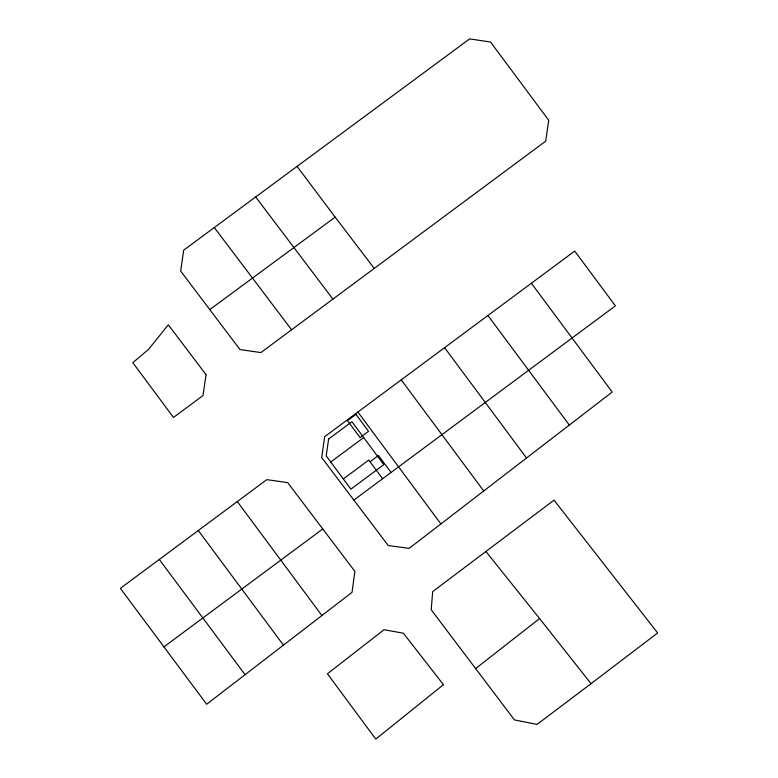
<?xml version="1.0" encoding="UTF-8"?>
<svg xmlns="http://www.w3.org/2000/svg" width="778" height="778" viewBox="0 0 778 778"><rect width="100%" height="100%" fill="white"/><g stroke="black" fill="none" stroke-linecap="round" stroke-linejoin="round"><path stroke-width="1.17" d="M475.436 668.749L539.582 618.549L591.037 683.668L657.634 632.952L554.024 500.147L432.665 591.611L431.216 609.796L514.414 719.903L537.073 724.415L591.037 683.668M245.07 674.691L352.045 592.321L354.875 571.383L287.714 482.642L266.815 479.647L120.366 588.353L206.656 704.246L245.07 674.691L159.286 559.44M531.384 283.25L612.189 392.044L409.17 548.373L388.232 545.543L321.693 457.571L324.689 436.672L574.699 251.08L615.398 305.842L353.864 500.079M291.594 329.775L260.902 352.57L240.003 349.575L180.652 271.055L183.686 250.156L469.62 38.9L490.519 42.022L548.743 120.298L545.66 141.188L291.594 329.775L214.29 227.526M330.738 462.006L363.686 437.557M343.322 478.956L368.743 460.08L382.582 478.723M369.997 461.772L378.478 455.48L391.052 472.431M322.792 528.952L163.759 646.995M374.257 268.439L335.162 217.14L209.778 309.595M486.153 551.767L539.582 618.549M332.926 299.122L255.67 196.96M297.079 166.395L335.162 217.14M569.302 425.06L487.942 315.508M526.531 457.989L444.588 347.678M483.721 490.957L401.234 379.849M237.3 501.557L321.907 615.544M198.293 530.518L283.445 645.137M357.88 412.019L440.912 523.934M206.024 374.656L203.019 395.555L173.475 417.465L132.814 362.665L148.481 349.448L168.32 324.796L206.024 374.656M328.617 439.006L326.206 455.889L350.868 489.119L383.817 464.67L351.928 421.715L328.617 439.006M443.441 684.679L375.784 739.1L327.431 673.777L384.04 629.723L403.383 633.204L443.441 684.679M355.964 414.363L347.484 420.655L360.068 437.606L368.539 431.313L355.964 414.363"/></g></svg>
